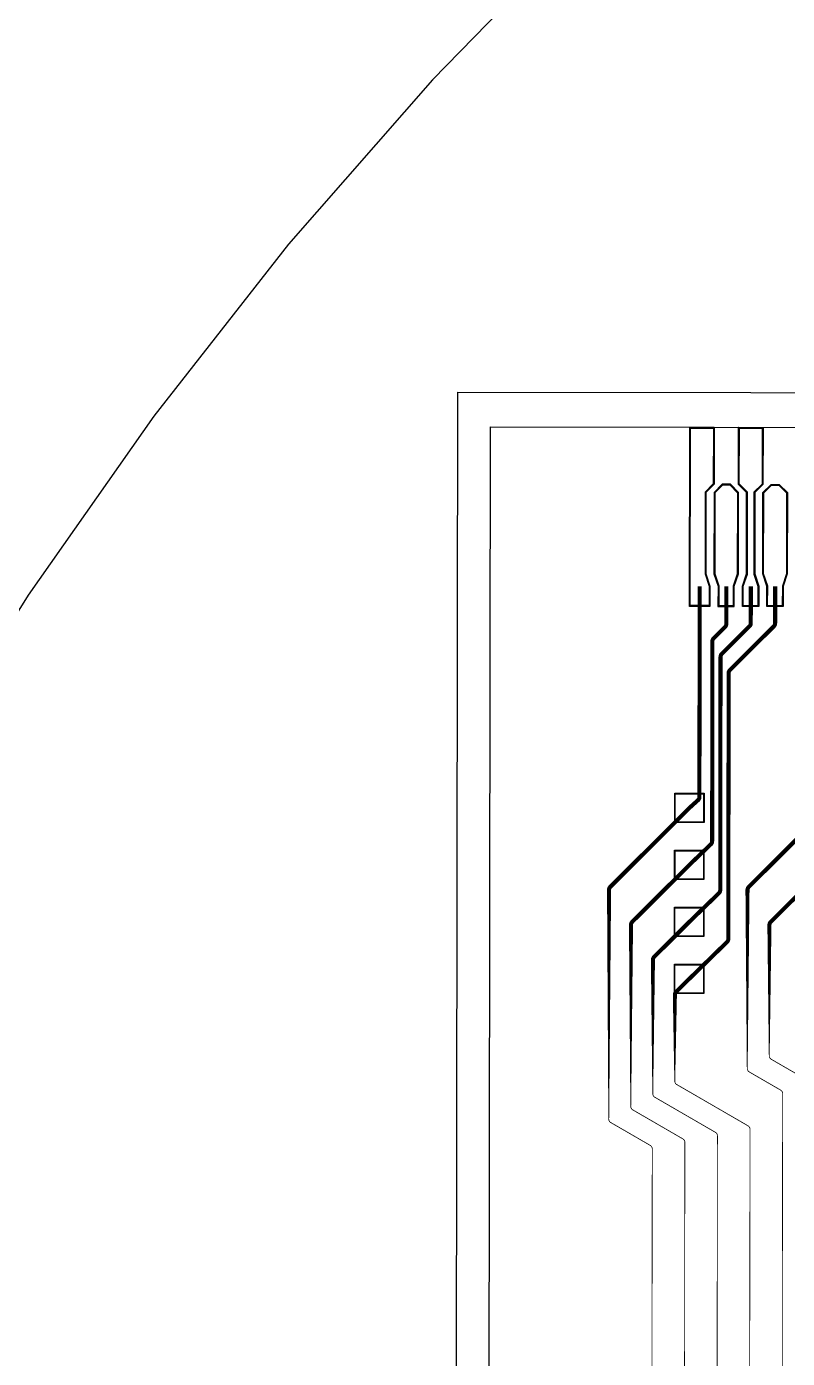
# Model space of a CAD drawing. Header units: metres. Extents: x -54999 to 54999, y -52014 to 54102.
# Drawn here: x -41710 to -32368, y 18230 to 34583 of the extents above; entities that cross this region are included whole.
import ezdxf

# ---------------------------------------------------------------- set-up
doc = ezdxf.new("R2010")
doc.units = ezdxf.units.M
for name, color, linetype in [('eDura_outline_ext', 6, 'Continuous'), ('eDura_outline_int', 6, 'Continuous'), ('etch', 3, 'Continuous'), ('GUIDE', 160, 'Continuous'), ('metal', 4, 'Continuous'), ('wafer_int', 8, 'Continuous')]:
    doc.layers.add(name, color=color, linetype=linetype)

msp = doc.modelspace()

# ---------------------------------------------------------------- linework, layer by layer
at = {"layer": 'eDura_outline_ext'}
msp.add_lwpolyline([(-36443.414, 8895.493), (-36414.727, 30095.474), (-25614.736, 30080.86), (-25643.424, 8880.879)], dxfattribs=at)
at = {"layer": 'eDura_outline_int'}
msp.add_lwpolyline([(-36043.723, 8667.012), (-36015.306, 29666.993), (-26015.315, 29653.461), (-26043.732, 8653.48)], dxfattribs=at)
at = {"layer": 'etch'}
for points in [[(-33560.27, 27474.669), (-33557.323, 29652.667, -0.414213562), (-33556.322, 29653.665), (-33278.322, 29653.289, -0.414213562), (-33277.323, 29652.288), (-33278.25, 28967.845, -0.198912367), (-33278.543, 28967.138), (-33378.092, 28867.858, 0.198912367), (-33378.386, 28867.152), (-33379.746, 27861.964, 0.080611572), (-33379.695, 27861.648), (-33330, 27711.888, -0.080611572), (-33329.95, 27711.572), (-33330.271, 27474.357, -0.414213562), (-33331.272, 27473.359), (-33559.272, 27473.667, -0.414213562)], [(-32818.272, 27472.665), (-32909.272, 27472.788, -0.414213562), (-32910.271, 27473.789), (-32909.95, 27711.004, -0.080611572), (-32909.898, 27711.32), (-32859.798, 27860.944, 0.080611572), (-32859.747, 27861.261), (-32858.386, 28866.448, 0.198912367), (-32858.678, 28867.156), (-32957.958, 28966.704, -0.198912367), (-32958.25, 28967.412), (-32957.324, 29651.855, -0.414213562), (-32956.322, 29652.853), (-32678.323, 29652.477, -0.414213562), (-32677.324, 29651.476), (-32678.25, 28967.033, -0.198912367), (-32678.544, 28966.326), (-32778.093, 28867.047, 0.198912367), (-32778.386, 28866.34), (-32779.747, 27861.152, 0.080611572), (-32779.696, 27860.836), (-32730.001, 27711.077, -0.080611572), (-32729.95, 27710.76), (-32730.271, 27473.546, -0.414213562), (-32731.272, 27472.547)], [(-33118.272, 27473.071), (-33031.272, 27472.953, 0.414213562), (-33030.271, 27473.951), (-33029.945, 27714.412, -0.080611572), (-33029.894, 27714.728), (-32979.794, 27864.352, 0.080611572), (-32979.742, 27864.669), (-32978.397, 28858.326, 0.198912367), (-32978.689, 28859.034), (-33072.119, 28952.717, 0.198912367), (-33072.826, 28953.01), (-33163.713, 28953.133, 0.198912367), (-33164.421, 28952.841), (-33258.103, 28859.412, 0.198912367), (-33258.397, 28858.705), (-33259.742, 27865.047, 0.080611572), (-33259.691, 27864.731), (-33209.996, 27714.972, -0.080611572), (-33209.945, 27714.655), (-33210.271, 27474.195, 0.414213562), (-33209.272, 27473.194)], [(-32518.273, 27472.259), (-32609.273, 27472.382, -0.414213562), (-32610.271, 27473.383), (-32609.946, 27713.843, 0.080611572), (-32609.997, 27714.16), (-32659.691, 27863.919, -0.080611572), (-32659.742, 27864.236), (-32658.398, 28857.893, -0.198912367), (-32658.104, 28858.6), (-32564.421, 28952.03, -0.198912367), (-32563.714, 28952.322), (-32472.826, 28952.199, -0.198912367), (-32472.12, 28951.905), (-32378.69, 28858.222, -0.198912367), (-32378.398, 28857.514), (-32379.743, 27863.857, -0.080611572), (-32379.794, 27863.54), (-32429.894, 27713.916, 0.080611572), (-32429.946, 27713.6), (-32430.271, 27473.14, -0.414213562), (-32431.273, 27472.141)]]:
    msp.add_lwpolyline(points, format="xyb", close=True, dxfattribs=at)
for points in [[(-33746.871, 24813.919), (-33746.397, 25163.918), (-33396.398, 25163.445), (-33396.871, 24813.445), (-33746.871, 24813.919)], [(-33747.818, 24113.919), (-33747.345, 24463.919), (-33397.345, 24463.445), (-33397.819, 24113.446), (-33747.818, 24113.919)], [(-33748.765, 23413.92), (-33748.292, 23763.92), (-33398.292, 23763.446), (-33398.766, 23413.446), (-33748.765, 23413.92)], [(-33749.713, 22713.921), (-33749.239, 23063.92), (-33399.239, 23063.447), (-33399.713, 22713.447), (-33749.713, 22713.921)]]:
    msp.add_lwpolyline(points, close=True, dxfattribs=at)
at = {"layer": 'GUIDE'}
for points in [[(-33118.286, 27463.071), (-33116.286, 27463.068)], [(-32818.286, 27462.665), (-32816.286, 27462.662)], [(-32518.286, 27462.259), (-32516.286, 27462.256)]]:
    msp.add_lwpolyline(points, dxfattribs=at)
at = {"layer": 'metal'}
for points in [[(-33570.284, 27464.682), (-33567.31, 29662.68, -0.414213562), (-33566.308, 29663.679), (-33268.308, 29663.276, -0.414213562), (-33267.31, 29662.274), (-33268.255, 28963.689, -0.198912367), (-33268.549, 28962.982), (-33368.098, 28863.703, 0.198912367), (-33368.392, 28862.996), (-33369.744, 27863.573, 0.080611572), (-33369.693, 27863.257), (-33319.998, 27713.498, -0.080611572), (-33319.947, 27713.181), (-33320.284, 27464.344, -0.414213562), (-33321.285, 27463.345), (-33569.285, 27463.681, -0.414213562)], [(-32818.286, 27462.665), (-32919.286, 27462.801, -0.414213562), (-32920.284, 27463.803), (-32919.948, 27712.64, -0.080611572), (-32919.896, 27712.956), (-32869.796, 27862.581, 0.080611572), (-32869.744, 27862.897), (-32868.392, 28862.319, 0.198912367), (-32868.684, 28863.027), (-32967.964, 28962.576, -0.198912367), (-32968.255, 28963.283), (-32967.31, 29661.868, -0.414213562), (-32966.309, 29662.867), (-32668.309, 29662.464, -0.414213562), (-32667.31, 29661.462), (-32668.256, 28962.877, -0.198912367), (-32668.55, 28962.17), (-32768.098, 28862.891, 0.198912367), (-32768.392, 28862.184), (-32769.744, 27862.762, 0.080611572), (-32769.694, 27862.445), (-32719.999, 27712.686, -0.080611572), (-32719.948, 27712.37), (-32720.285, 27463.532, -0.414213562), (-32721.286, 27462.533)], [(-33118.286, 27463.071), (-33021.286, 27462.939, 0.414213562), (-33020.284, 27463.938), (-33019.948, 27712.775, -0.080611572), (-33019.896, 27713.092), (-32969.796, 27862.716, 0.080611572), (-32969.744, 27863.032), (-32968.392, 28862.455, 0.198912367), (-32968.684, 28863.162), (-33067.963, 28962.711, 0.198912367), (-33068.67, 28963.005), (-33167.842, 28963.139, 0.198912367), (-33168.549, 28962.847), (-33268.098, 28863.567, 0.198912367), (-33268.392, 28862.861), (-33269.744, 27863.438, 0.080611572), (-33269.693, 27863.122), (-33219.998, 27713.362, -0.080611572), (-33219.947, 27713.046), (-33220.284, 27464.209, 0.414213562), (-33219.286, 27463.207)], [(-32518.286, 27462.259), (-32619.286, 27462.395, -0.414213562), (-32620.285, 27463.397), (-32619.948, 27712.234, 0.080611572), (-32619.999, 27712.55), (-32669.694, 27862.31, -0.080611572), (-32669.745, 27862.626), (-32668.392, 28862.049, -0.198912367), (-32668.098, 28862.756), (-32568.55, 28962.035, -0.198912367), (-32567.842, 28962.327), (-32468.671, 28962.193, -0.198912367), (-32467.964, 28961.899), (-32368.684, 28862.35, -0.198912367), (-32368.392, 28861.643), (-32369.745, 27862.22, -0.080611572), (-32369.797, 27861.904), (-32419.896, 27712.28, 0.080611572), (-32419.948, 27711.964), (-32420.285, 27463.126, -0.414213562), (-32421.286, 27462.127)]]:
    msp.add_lwpolyline(points, format="xyb", close=True, dxfattribs=at)
for points in [[(-35392.335, -4994.136, 10, 10, 0), (-33684.003, -4010.91, 10, 10, 0.267949192), (-33658.945, -3967.642, 10, 10, 0), (-33645.153, 6224.643, 10, 10, -0.267949192), (-33620.094, 6267.91, 10, 10, 0), (-33436.888, 6373.354, 10, 10, 0.267949192), (-33411.829, 6416.621, 10, 10, 0), (-33408.706, 8724.325, 10, 10, -0.267949192), (-33383.648, 8767.592, 10, 10, 0), (-32467.87, 9294.666, 10, 10, 0.267949192), (-32442.812, 9337.933, 10, 10, 0), (-32426.38, 21480.652, 10, 10, 0.267949192), (-32451.322, 21523.987, 10, 10, 0), (-32836.021, 21746.788, 10, 10, -0.267949192), (-32860.962, 21790.123, 10, 50, 0), (-32857.996, 23982.004, 50, 50, -0.198912367), (-32843.303, 24017.34, 50, 50, 0), (-31886.299, 24971.758, 50, 50, 0.198897694), (-31871.606, 25007.091, 50, 50, 0), (-31870.11, 26068.605, 50, 50, 0.198927041), (-31884.707, 26103.983, 50, 50, 0), (-32202.047, 26422.184, 50, 50, -0.198932155), (-32216.644, 26457.562, 50, 50, 0), (-32214.854, 27710.063, 50, 50, 0)], [(-35378.803, 5005.855, 10, 10, 0), (-35377.151, 6226.986, 10, 10, -0.267949192), (-35352.092, 6270.254, 10, 10, 0), (-35036.783, 6451.729, 10, 10, 0.267949192), (-35011.724, 6494.997, 10, 10, 0), (-35008.705, 8726.49, 10, 10, -0.267949192), (-34983.646, 8769.757, 10, 10, 0), (-34067.869, 9296.831, 10, 10, 0.267949192), (-34042.81, 9340.098, 10, 10, 0), (-34027.301, 20801.545, 10, 10, 0.267949192), (-34052.242, 20844.88, 10, 10, 0), (-34536.863, 21125.551, 10, 10, -0.267949192), (-34561.804, 21168.886, 10, 50, 0), (-34557.994, 23984.305, 50, 50, -0.198912367), (-34543.302, 24019.64, 50, 50, 0), (-33571.634, 24988.682, 50, 50, 0)], [(-35382.186, 2505.857, 10, 10, 0), (-34973.868, 2740.864, 10, 10, 0.267949192), (-34948.809, 2784.131, 10, 10, 0), (-34944.151, 6226.4, 10, 10, -0.267949192), (-34919.093, 6269.668, 10, 10, 0), (-34636.809, 6432.135, 10, 10, 0.267949192), (-34611.751, 6475.403, 10, 10, 0), (-34608.705, 8725.949, 10, 10, -0.267949192), (-34583.647, 8769.216, 10, 10, 0), (-33667.869, 9296.29, 10, 10, 0.267949192), (-33642.81, 9339.557, 10, 10, 0), (-33627.192, 20881.832, 10, 10, 0.267949192), (-33652.133, 20925.167, 10, 10, 0), (-34266.652, 21281.07, 10, 10, -0.267949192), (-34291.593, 21324.405, 10, 50, 0), (-34288.576, 23553.94, 50, 50, -0.198912367), (-34273.884, 23589.275, 50, 50, 0), (-33572.582, 24288.682, 50, 50, 0)], [(-31048.68, 4999.995, 10, 10, 0), (-30764.459, 5163.578, 10, 10, 0.267949192), (-30739.4, 5206.846, 10, 10, 0), (-30735.914, 7783.207, 10, 10, 0.267949192), (-30760.855, 7826.542, 10, 10, 0), (-32018.87, 8555.129, 10, 10, -0.267949192), (-32043.812, 8598.464, 10, 10, 0), (-32026.271, 21560.94, 10, 10, 0.267949192), (-32051.213, 21604.275, 10, 10, 0), (-32565.81, 21902.307, 10, 10, -0.267949192), (-32590.751, 21945.642, 10, 50, 0), (-32588.578, 23551.64, 50, 50, -0.198912367), (-32573.886, 23586.975, 50, 50, 0), (-31872.583, 24286.382, 50, 50, 0)], [(-35385.569, 5.859, 10, 10, 0), (-34543.913, 490.273, 10, 10, 0.267949192), (-34518.854, 533.54, 10, 10, 0), (-34511.152, 6225.814, 10, 10, -0.267949192), (-34486.093, 6269.082, 10, 10, 0), (-34236.835, 6412.542, 10, 10, 0.267949192), (-34211.777, 6455.809, 10, 10, 0), (-34208.706, 8725.407, 10, 10, -0.267949192), (-34183.647, 8768.675, 10, 10, 0), (-33267.869, 9295.748, 10, 10, 0.267949192), (-33242.811, 9339.016, 10, 10, 0), (-33227.083, 20962.12, 10, 10, 0.267949192), (-33252.024, 21005.455, 10, 10, 0), (-33996.441, 21436.589, 10, 10, -0.267949192), (-34021.383, 21479.924, 10, 50, 0), (-34019.159, 23123.575, 50, 50, -0.198912367), (-34004.466, 23158.91, 50, 50, 0), (-33573.529, 23588.683, 50, 50, 0)], [(-35388.952, -2494.138, 10, 10, 0), (-34113.958, -1760.319, 10, 10, 0.267949192), (-34088.899, -1717.051, 10, 10, 0), (-34078.152, 6225.228, 10, 10, -0.267949192), (-34053.094, 6268.496, 10, 10, 0), (-33836.861, 6392.948, 10, 10, 0.267949192), (-33811.803, 6436.215, 10, 10, 0), (-33808.706, 8724.866, 10, 10, -0.267949192), (-33783.647, 8768.134, 10, 10, 0), (-32867.87, 9295.207, 10, 10, 0.267949192), (-32842.811, 9338.474, 10, 10, 0), (-32826.974, 21042.408, 10, 10, 0.267949192), (-32851.915, 21085.743, 10, 10, 0), (-33726.231, 21592.108, 10, 10, -0.267949192), (-33751.172, 21635.443, 10, 50, 0), (-33749.741, 22693.21, 50, 50, -0.198912367), (-33735.048, 22728.545, 50, 50, 0), (-33574.476, 22888.684, 50, 50, 0)]]:
    msp.add_lwpolyline(points, format="xyseb", dxfattribs=at)
at = {"layer": 'metal', "const_width": 50}
for points in [[(-32517.787, 27710.473), (-32518.558, 27255.785, -0.198823089), (-32533.251, 27220.467), (-33074.58, 26680.601, 0.19890541), (-33089.272, 26645.267), (-33093.78, 23378.776, -0.19890541), (-33108.472, 23343.442), (-33574.476, 22888.684)], [(-32816.872, 27710.878), (-32817.555, 27256.193, -0.19882685), (-32832.248, 27220.874), (-33174.377, 26879.669, 0.198900237), (-33189.07, 26844.336), (-33193.081, 23978.796, -0.198900237), (-33207.774, 23943.463), (-33573.529, 23588.683)], [(-33117.872, 27711.285), (-33118.572, 27246.604, -0.19882685), (-33133.264, 27211.285), (-33274.157, 27070.773, 0.198906615), (-33288.85, 27035.438), (-33292.228, 24578.973, -0.198906615), (-33306.921, 24543.639), (-33572.582, 24288.682)], [(-33444.875, 27711.728), (-33448.506, 25122.171, -0.198898253), (-33463.198, 25086.838), (-33571.634, 24988.682)]]:
    msp.add_lwpolyline(points, format="xyb", dxfattribs=at)
at = {"layer": 'metal'}
for points in [[(-33751.878, 24808.926), (-33751.391, 25168.925), (-33391.391, 25168.438), (-33391.878, 24808.438), (-33751.878, 24808.926)], [(-33752.825, 24108.926), (-33752.338, 24468.926), (-33392.338, 24468.439), (-33392.825, 24108.439), (-33752.825, 24108.926)], [(-33753.772, 23408.927), (-33753.285, 23768.926), (-33393.285, 23768.439), (-33393.773, 23408.44), (-33753.772, 23408.927)], [(-33754.719, 22708.927), (-33754.232, 23068.927), (-33394.233, 23068.44), (-33394.72, 22708.44), (-33754.719, 22708.927)]]:
    msp.add_lwpolyline(points, close=True, dxfattribs=at)
at = {"layer": 'wafer_int'}
msp.add_lwpolyline([(-16767.75, 47104.592), (-19270.275, 46137.366), (-21717.315, 45037.298), (-24101.825, 43807.557), (-26416.94, 42451.681), (-28655.994, 40973.577), (-30812.54, 39377.499), (-32880.368, 37668.042), (-34853.525, 35850.13), (-36726.33, 33928.995), (-38493.389, 31910.17), (-40149.617, 29799.468), (-41690.243, 27602.965), (-43110.832, 25326.985), (-44407.293, 22978.083), (-45575.895, 20563.021), (-46613.271, 18088.752), (-47516.436, 15562.401), (-48282.788, 12991.242), (-48910.122, 10382.678), (-49396.63, 7744.219), (-49740.913, 5083.463), (-49941.978, 2408.07), (-49999.248, -274.256)], dxfattribs=at)

doc.saveas('drawing.dxf')
